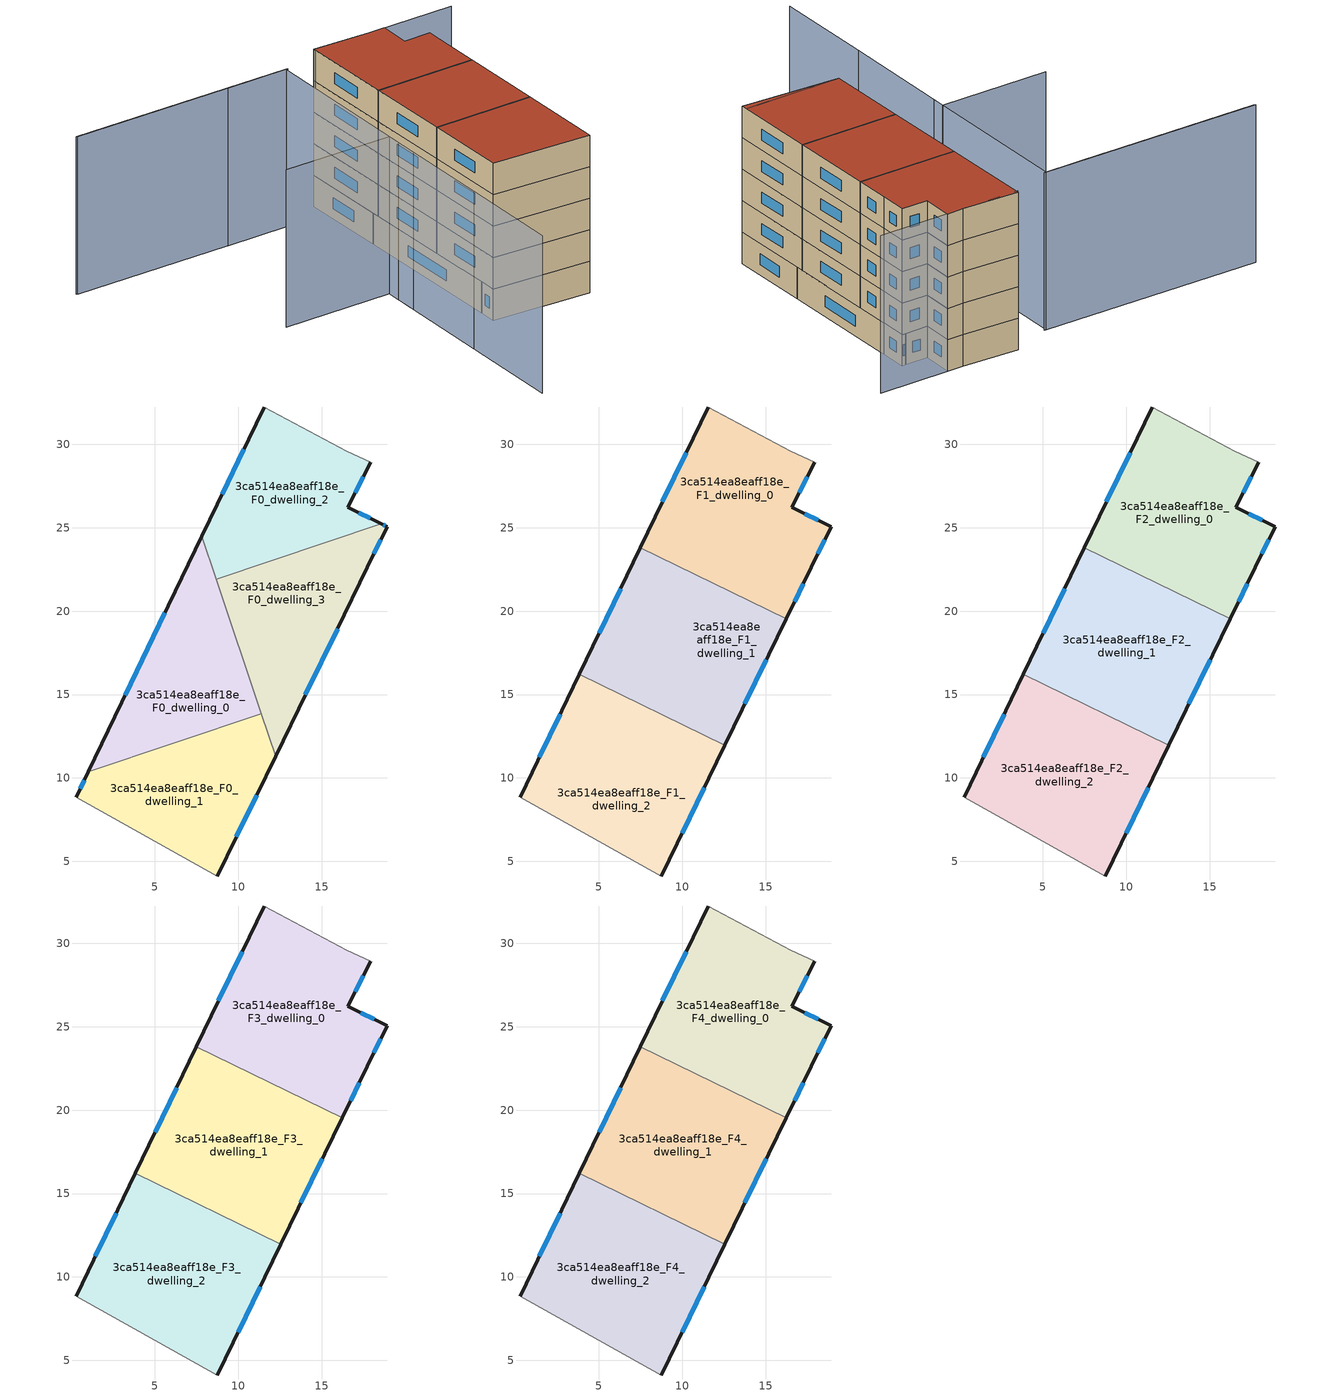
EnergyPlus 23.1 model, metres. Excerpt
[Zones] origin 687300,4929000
3ca514ea8eaff18e_F0_dwelling_0
 floor ground (EU_floor_Construction): 7.82,24.49 11.4,13.85 1.02,10.36 z0
 wall outside (EU_wall_Construction): 7.82,24.49 1.02,10.36 z0:3
 wall to 3ca514ea8eaff18e_F0_dwelling_1 (EU_wall_Construction): 1.02,10.36 11.4,13.85 z0:3
 wall to 3ca514ea8eaff18e_F0_dwelling_3 (EU_wall_Construction): 11.4,13.85 8.68,21.92 z0:3
 wall to 3ca514ea8eaff18e_F0_dwelling_2 (EU_wall_Construction): 8.68,21.92 7.82,24.49 z0:3
 window (EU_Window_Construction): 5.61,19.9 3.23,14.96 z0.98:2.02
 ceiling adiabatic (EU_roof_Construction): 9.81,13.32 3.84,16.22 1.02,10.36 z3
3ca514ea8eaff18e_F0_dwelling_1
 floor ground (EU_floor_Construction): 11.4,13.85 12.25,11.31 8.75,4.12 0.29,8.85 1.02,10.36 z0
 wall outside (EU_wall_Construction): 8.75,4.12 12.25,11.31 / 1.02,10.36 0.29,8.85 z0:3
 wall adiabatic (EU_wall_Construction): 0.29,8.85 8.75,4.12 z0:3
 wall to 3ca514ea8eaff18e_F0_dwelling_3 (EU_wall_Construction): 12.25,11.31 11.4,13.85 z0:3
 window (EU_Window_Construction): 9.89,6.46 11.11,8.97 / 0.78,9.87 0.53,9.34 z0.98:2.02
3ca514ea8eaff18e_F0_dwelling_2
 floor ground (EU_floor_Construction): 17.94,28.94 16.57,26.23 18.58,25.25 8.68,21.92 7.82,24.49 11.55,32.24 16.5,29.58 z0
 wall outside (EU_wall_Construction): 11.55,32.24 7.82,24.49 / 18.58,25.25 16.57,26.23 17.94,28.94 z0:3
 wall to 3ca514ea8eaff18e_F0_dwelling_3 (EU_wall_Construction): 8.68,21.92 18.58,25.25 z0:3
 wall adiabatic (EU_wall_Construction): 17.94,28.94 16.5,29.58 11.55,32.24 z0:3
 window (EU_Window_Construction): 10.34,29.72 9.04,27.01 / 17.02,27.11 17.5,28.06 / 17.93,25.57 17.23,25.91 z0.98:2.02
3ca514ea8eaff18e_F0_dwelling_3
 floor ground (EU_floor_Construction): 18.94,25.07 17.75,22.64 12.25,11.31 8.68,21.92 18.58,25.25 z0
 wall outside (EU_wall_Construction): 12.25,11.31 17.75,22.64 18.94,25.07 18.58,25.25 z0:3
 window (EU_Window_Construction): 18.83,25.13 18.7,25.19 / 18.14,23.43 18.56,24.28 / 14.04,15 15.96,18.96 z0.98:2.02
3ca514ea8eaff18e_F1_dwelling_0
 floor to 3ca514ea8eaff18e_F0_dwelling_2 (EU_floor_Construction): 17.94,28.94 16.57,26.23 18.58,25.25 10.28,22.46 8.16,23.49 7.82,24.49 11.55,32.24 16.5,29.58 z3
 floor to 3ca514ea8eaff18e_F0_dwelling_0 (EU_floor_Construction): 7.82,24.49 8.16,23.49 7.5,23.81 z3
 floor to 3ca514ea8eaff18e_F0_dwelling_3 (EU_floor_Construction): 18.94,25.07 17.75,22.64 16.25,19.56 10.28,22.46 18.58,25.25 z3
 wall outside (EU_wall_Construction): 16.25,19.55 17.75,22.64 18.94,25.07 16.57,26.23 17.94,28.94 / 11.55,32.24 7.5,23.82 z3:6
 wall to 3ca514ea8eaff18e_F1_dwelling_1 (EU_wall_Construction): 7.5,23.82 16.25,19.55 z3:6
 wall adiabatic (EU_wall_Construction): 17.94,28.94 16.5,29.58 11.55,32.24 z3:6
 window (EU_Window_Construction): 18.17,25.45 17.34,25.85 / 18.14,23.43 18.56,24.28 / 16.74,20.56 17.27,21.64 / 10.23,29.5 8.82,26.56 / 17.02,27.11 17.5,28.06 z3.98:5.02
3ca514ea8eaff18e_F1_dwelling_1
 floor to 3ca514ea8eaff18e_F0_dwelling_0 (EU_floor_Construction): 8.16,23.49 11.4,13.85 9.81,13.32 3.84,16.22 7.5,23.81 z3
 floor to 3ca514ea8eaff18e_F0_dwelling_3 (EU_floor_Construction): 16.25,19.56 12.57,11.98 11.92,12.29 8.68,21.92 10.28,22.46 z3
 floor to 3ca514ea8eaff18e_F0_dwelling_2 (EU_floor_Construction): 10.28,22.46 8.68,21.92 8.16,23.49 z3
 floor to 3ca514ea8eaff18e_F0_dwelling_1 (EU_floor_Construction): 11.4,13.85 11.92,12.29 9.81,13.32 z3
 wall outside (EU_wall_Construction): 12.57,11.98 16.25,19.55 / 7.5,23.82 3.84,16.22 z3:6
 wall to 3ca514ea8eaff18e_F1_dwelling_2 (EU_wall_Construction): 3.84,16.22 12.57,11.98 z3:6
 window (EU_Window_Construction): 13.77,14.44 15.05,17.09 / 6.31,21.35 5.03,18.69 z3.98:5.02
3ca514ea8eaff18e_F1_dwelling_2
 floor to 3ca514ea8eaff18e_F0_dwelling_1 (EU_floor_Construction): 11.92,12.29 12.25,11.31 8.75,4.12 0.29,8.85 1.02,10.36 9.81,13.32 z3
 floor to 3ca514ea8eaff18e_F0_dwelling_3 (EU_floor_Construction): 12.57,11.98 12.25,11.31 11.92,12.29 z3
 floor adiabatic (EU_floor_Construction): 9.81,13.32 1.02,10.36 3.84,16.22 z3
 wall outside (EU_wall_Construction): 8.75,4.12 12.57,11.98 / 3.84,16.22 0.29,8.85 z3:6
 wall adiabatic (EU_wall_Construction): 0.29,8.85 8.75,4.12 z3:6
 window (EU_Window_Construction): 9.99,6.68 11.33,9.42 / 2.69,13.83 1.45,11.25 z3.98:5.02
3ca514ea8eaff18e_F2_dwelling_0
 floor to 3ca514ea8eaff18e_F1_dwelling_0 (EU_floor_Construction): 17.94,28.94 16.57,26.23 18.94,25.07 17.75,22.64 16.25,19.55 7.5,23.82 11.55,32.24 16.5,29.58 z6
 wall outside (EU_wall_Construction): 16.25,19.55 17.75,22.64 18.94,25.07 16.57,26.23 17.94,28.94 / 11.55,32.24 7.5,23.82 z6:9
 wall to 3ca514ea8eaff18e_F2_dwelling_1 (EU_wall_Construction): 7.5,23.82 16.25,19.55 z6:9
 wall adiabatic (EU_wall_Construction): 17.94,28.94 16.5,29.58 11.55,32.24 z6:9
 window (EU_Window_Construction): 18.17,25.45 17.34,25.85 / 18.14,23.43 18.56,24.28 / 16.74,20.56 17.27,21.64 / 10.23,29.5 8.82,26.56 / 17.02,27.11 17.5,28.06 z6.98:8.02
3ca514ea8eaff18e_F2_dwelling_1
 floor to 3ca514ea8eaff18e_F1_dwelling_1 (EU_floor_Construction): 16.25,19.55 12.57,11.98 3.84,16.22 7.5,23.82 z6
 wall outside (EU_wall_Construction): 12.57,11.98 16.25,19.55 / 7.5,23.82 3.84,16.22 z6:9
 wall to 3ca514ea8eaff18e_F2_dwelling_2 (EU_wall_Construction): 3.84,16.22 12.57,11.98 z6:9
 window (EU_Window_Construction): 13.77,14.44 15.05,17.09 / 6.31,21.35 5.03,18.69 z6.98:8.02
3ca514ea8eaff18e_F2_dwelling_2
 floor to 3ca514ea8eaff18e_F1_dwelling_2 (EU_floor_Construction): 12.57,11.98 8.75,4.12 0.29,8.85 3.84,16.22 z6
 wall outside (EU_wall_Construction): 8.75,4.12 12.57,11.98 / 3.84,16.22 0.29,8.85 z6:9
 wall adiabatic (EU_wall_Construction): 0.29,8.85 8.75,4.12 z6:9
 window (EU_Window_Construction): 9.99,6.68 11.33,9.42 / 2.69,13.83 1.45,11.25 z6.98:8.02
3ca514ea8eaff18e_F3_dwelling_0
 floor to 3ca514ea8eaff18e_F2_dwelling_0 (EU_floor_Construction): 17.94,28.94 16.57,26.23 18.94,25.07 17.75,22.64 16.25,19.55 7.5,23.82 11.55,32.24 16.5,29.58 z9
 wall outside (EU_wall_Construction): 16.25,19.55 17.75,22.64 18.94,25.07 16.57,26.23 17.94,28.94 / 11.55,32.24 7.5,23.82 z9:12
 wall to 3ca514ea8eaff18e_F3_dwelling_1 (EU_wall_Construction): 7.5,23.82 16.25,19.55 z9:12
 wall adiabatic (EU_wall_Construction): 17.94,28.94 16.5,29.58 11.55,32.24 z9:12
 window (EU_Window_Construction): 18.17,25.45 17.34,25.85 / 18.14,23.43 18.56,24.28 / 16.74,20.56 17.27,21.64 / 10.23,29.5 8.82,26.56 / 17.02,27.11 17.5,28.06 z9.98:11.02
3ca514ea8eaff18e_F3_dwelling_1
 floor to 3ca514ea8eaff18e_F2_dwelling_1 (EU_floor_Construction): 16.25,19.55 12.57,11.98 3.84,16.22 7.5,23.82 z9
 wall outside (EU_wall_Construction): 12.57,11.98 16.25,19.55 / 7.5,23.82 3.84,16.22 z9:12
 wall to 3ca514ea8eaff18e_F3_dwelling_2 (EU_wall_Construction): 3.84,16.22 12.57,11.98 z9:12
 window (EU_Window_Construction): 13.77,14.44 15.05,17.09 / 6.31,21.35 5.03,18.69 z9.98:11.02
3ca514ea8eaff18e_F3_dwelling_2
 floor to 3ca514ea8eaff18e_F2_dwelling_2 (EU_floor_Construction): 12.57,11.98 8.75,4.12 0.29,8.85 3.84,16.22 z9
 wall outside (EU_wall_Construction): 8.75,4.12 12.57,11.98 / 3.84,16.22 0.29,8.85 z9:12
 wall adiabatic (EU_wall_Construction): 0.29,8.85 8.75,4.12 z9:12
 window (EU_Window_Construction): 9.99,6.68 11.33,9.42 / 2.69,13.83 1.45,11.25 z9.98:11.02
3ca514ea8eaff18e_F4_dwelling_0
 floor to 3ca514ea8eaff18e_F3_dwelling_0 (EU_floor_Construction): 17.94,28.94 16.57,26.23 18.94,25.07 17.75,22.64 16.25,19.55 7.5,23.82 11.55,32.24 16.5,29.58 z12
 wall outside (EU_wall_Construction): 16.25,19.55 17.75,22.64 18.94,25.07 16.57,26.23 17.94,28.94 / 11.55,32.24 7.5,23.82 z12:15
 wall to 3ca514ea8eaff18e_F4_dwelling_1 (EU_wall_Construction): 7.5,23.82 16.25,19.55 z12:15
 wall adiabatic (EU_wall_Construction): 17.94,28.94 16.5,29.58 11.55,32.24 z12:15
 window (EU_Window_Construction): 18.17,25.45 17.34,25.85 / 18.14,23.43 18.56,24.28 / 16.74,20.56 17.27,21.64 / 10.23,29.5 8.82,26.56 / 17.02,27.11 17.5,28.06 z12.98:14.02
 roof outside (EU_roof_Construction): 16.25,19.55 17.75,22.64 18.94,25.07 16.57,26.23 17.94,28.94 16.5,29.58 11.55,32.24 7.5,23.82 z15
3ca514ea8eaff18e_F4_dwelling_1
 floor to 3ca514ea8eaff18e_F3_dwelling_1 (EU_floor_Construction): 16.25,19.55 12.57,11.98 3.84,16.22 7.5,23.82 z12
 wall outside (EU_wall_Construction): 12.57,11.98 16.25,19.55 / 7.5,23.82 3.84,16.22 z12:15
 wall to 3ca514ea8eaff18e_F4_dwelling_2 (EU_wall_Construction): 3.84,16.22 12.57,11.98 z12:15
 window (EU_Window_Construction): 13.77,14.44 15.05,17.09 / 6.31,21.35 5.03,18.69 z12.98:14.02
 roof outside (EU_roof_Construction): 12.57,11.98 16.25,19.55 7.5,23.82 3.84,16.22 z15
3ca514ea8eaff18e_F4_dwelling_2
 floor to 3ca514ea8eaff18e_F3_dwelling_2 (EU_floor_Construction): 12.57,11.98 8.75,4.12 0.29,8.85 3.84,16.22 z12
 wall outside (EU_wall_Construction): 8.75,4.12 12.57,11.98 / 3.84,16.22 0.29,8.85 z12:15
 wall adiabatic (EU_wall_Construction): 0.29,8.85 8.75,4.12 z12:15
 window (EU_Window_Construction): 9.99,6.68 11.33,9.42 / 2.69,13.83 1.45,11.25 z12.98:14.02
 roof outside (EU_roof_Construction): 8.75,4.12 12.57,11.98 3.84,16.22 0.29,8.85 z15
shading: 0.29,8.85 9.01,4.66 / -5.06,7.82 -9.49,-1.18 / -9.16,23.68 0.43,18.94 / 0.43,18.94 -5.07,7.81 / -12.29,42.21 7.18,32.58 / 7.18,32.58 -1.12,15.8 / 24.15,25.86 11.34,32.1 / 7.3,32.47 1.73,35.18 / 1.77,35.24 -12.21,42.11 z0:15
[Building]
EU S2 Campaign: North Axis=0; Terrain=City; Solar Distribution=FullExterior
[Site:Location]
Bologna: Latitude=44.5; Longitude=11.25; Time Zone=1; Elevation=37
[SizingPeriod:WeatherFileDays]
AnnualSizingPeriod: Begin Month=1; Begin Day of Month=1; End Month=12; End Day of Month=31; Day of Week for Start Day=Monday; Use Weather File Daylight Saving Period=No; Use Weather File Rain and Snow Indicators=No
[MATERIAL]
EU_InternalMass_Material: Roughness=MediumRough; Thickness=0.1; Conductivity=1; Density=1800; Specific Heat=900; Thermal Absorptance=0.9; Solar Absorptance=0.7; Visible Absorptance=0.7
[MATERIAL:NOMASS] Roughness=MediumRough; Thermal Absorptance=0.9; Solar Absorptance=0.7; Visible Absorptance=0.7
Name | Thermal Resistance
EU_wall_NoMass | 0.905828
EU_roof_NoMass | 0.37593
EU_floor_NoMass | 0.67114
[WINDOWMATERIAL:SIMPLEGLAZINGSYSTEM]
EU_Window_SimpleGlazing: UFactor=4.52486; Solar Heat Gain Coefficient=0.85; Visible Transmittance=0.85
[CONSTRUCTION]
EU_wall_Construction: EU_wall_NoMass
EU_roof_Construction: EU_roof_NoMass
EU_floor_Construction: EU_floor_NoMass
EU_InternalMass_Construction: EU_InternalMass_Material
EU_Window_Construction: EU_Window_SimpleGlazing
[ZONE] Type=1; Multiplier=1; Ceiling Height=autocalculate; Floor Area=autocalculate; Part of Total Floor Area=Yes
Name | Volume
3ca514ea8eaff18e_F0_dwelling_0 | 184.342
3ca514ea8eaff18e_F1_dwelling_0; 3ca514ea8eaff18e_F2_dwelling_0; 3ca514ea8eaff18e_F3_dwelling_0; 3ca514ea8eaff18e_F4_dwelling_0 | 245.793
3ca514ea8eaff18e_F0_dwelling_1 | 184.344
3ca514ea8eaff18e_F1_dwelling_1; 3ca514ea8eaff18e_F2_dwelling_1; 3ca514ea8eaff18e_F3_dwelling_1; 3ca514ea8eaff18e_F4_dwelling_1 | 245.798
3ca514ea8eaff18e_F0_dwelling_2 | 184.353
3ca514ea8eaff18e_F1_dwelling_2; 3ca514ea8eaff18e_F2_dwelling_2; 3ca514ea8eaff18e_F3_dwelling_2; 3ca514ea8eaff18e_F4_dwelling_2 | 245.806
3ca514ea8eaff18e_F0_dwelling_3 | 184.363
[INTERNALMASS] Construction=EU_InternalMass_Construction
Name | Zone or ZoneList | Surface Area
3ca514ea8eaff18e_F0_dwelling_0_EU_InternalMass | 3ca514ea8eaff18e_F0_dwelling_0 | 61.447
3ca514ea8eaff18e_F0_dwelling_1_EU_InternalMass | 3ca514ea8eaff18e_F0_dwelling_1 | 61.4481
3ca514ea8eaff18e_F0_dwelling_2_EU_InternalMass | 3ca514ea8eaff18e_F0_dwelling_2 | 61.4512
3ca514ea8eaff18e_F0_dwelling_3_EU_InternalMass | 3ca514ea8eaff18e_F0_dwelling_3 | 61.4542
3ca514ea8eaff18e_F1_dwelling_0_EU_InternalMass | 3ca514ea8eaff18e_F1_dwelling_0 | 81.9312
3ca514ea8eaff18e_F1_dwelling_1_EU_InternalMass | 3ca514ea8eaff18e_F1_dwelling_1 | 81.9329
3ca514ea8eaff18e_F1_dwelling_2_EU_InternalMass | 3ca514ea8eaff18e_F1_dwelling_2 | 81.9353
3ca514ea8eaff18e_F2_dwelling_0_EU_InternalMass | 3ca514ea8eaff18e_F2_dwelling_0 | 81.9312
3ca514ea8eaff18e_F2_dwelling_1_EU_InternalMass | 3ca514ea8eaff18e_F2_dwelling_1 | 81.9329
3ca514ea8eaff18e_F2_dwelling_2_EU_InternalMass | 3ca514ea8eaff18e_F2_dwelling_2 | 81.9353
3ca514ea8eaff18e_F3_dwelling_0_EU_InternalMass | 3ca514ea8eaff18e_F3_dwelling_0 | 81.9312
3ca514ea8eaff18e_F3_dwelling_1_EU_InternalMass | 3ca514ea8eaff18e_F3_dwelling_1 | 81.9329
3ca514ea8eaff18e_F3_dwelling_2_EU_InternalMass | 3ca514ea8eaff18e_F3_dwelling_2 | 81.9353
3ca514ea8eaff18e_F4_dwelling_0_EU_InternalMass | 3ca514ea8eaff18e_F4_dwelling_0 | 81.9312
3ca514ea8eaff18e_F4_dwelling_1_EU_InternalMass | 3ca514ea8eaff18e_F4_dwelling_1 | 81.9329
3ca514ea8eaff18e_F4_dwelling_2_EU_InternalMass | 3ca514ea8eaff18e_F4_dwelling_2 | 81.9353
[OTHEREQUIPMENT] Fuel Type=Electricity; Design Level Calculation Method=Watts/Area; Power per Zone Floor Area=1; Fraction Latent=0; Fraction Radiant=0; Fraction Lost=0; Carbon Dioxide Generation Rate=0; EndUse Subcategory=EU_Step8_InternalGains
Name | Zone or ZoneList or Space or SpaceList | Schedule
EU_Step8_InternalGain_3ca514ea8eaff18e_F0_dwelling_0_f000 | 3ca514ea8eaff18e_F0_dwelling_0 | EU_Step8_GainSchedule_3ca514ea8eaff18e_F0_dwelling_0_f000
EU_Step8_InternalGain_3ca514ea8eaff18e_F0_dwelling_1_f000 | 3ca514ea8eaff18e_F0_dwelling_1 | EU_Step8_GainSchedule_3ca514ea8eaff18e_F0_dwelling_1_f000
EU_Step8_InternalGain_3ca514ea8eaff18e_F0_dwelling_2_f000 | 3ca514ea8eaff18e_F0_dwelling_2 | EU_Step8_GainSchedule_3ca514ea8eaff18e_F0_dwelling_2_f000
EU_Step8_InternalGain_3ca514ea8eaff18e_F0_dwelling_3_f000 | 3ca514ea8eaff18e_F0_dwelling_3 | EU_Step8_GainSchedule_3ca514ea8eaff18e_F0_dwelling_3_f000
EU_Step8_InternalGain_3ca514ea8eaff18e_F1_dwelling_0_f000 | 3ca514ea8eaff18e_F1_dwelling_0 | EU_Step8_GainSchedule_3ca514ea8eaff18e_F1_dwelling_0_f000
EU_Step8_InternalGain_3ca514ea8eaff18e_F1_dwelling_1_f000 | 3ca514ea8eaff18e_F1_dwelling_1 | EU_Step8_GainSchedule_3ca514ea8eaff18e_F1_dwelling_1_f000
EU_Step8_InternalGain_3ca514ea8eaff18e_F1_dwelling_2_f000 | 3ca514ea8eaff18e_F1_dwelling_2 | EU_Step8_GainSchedule_3ca514ea8eaff18e_F1_dwelling_2_f000
EU_Step8_InternalGain_3ca514ea8eaff18e_F2_dwelling_0_f000 | 3ca514ea8eaff18e_F2_dwelling_0 | EU_Step8_GainSchedule_3ca514ea8eaff18e_F2_dwelling_0_f000
EU_Step8_InternalGain_3ca514ea8eaff18e_F2_dwelling_1_f000 | 3ca514ea8eaff18e_F2_dwelling_1 | EU_Step8_GainSchedule_3ca514ea8eaff18e_F2_dwelling_1_f000
EU_Step8_InternalGain_3ca514ea8eaff18e_F2_dwelling_2_f000 | 3ca514ea8eaff18e_F2_dwelling_2 | EU_Step8_GainSchedule_3ca514ea8eaff18e_F2_dwelling_2_f000
EU_Step8_InternalGain_3ca514ea8eaff18e_F3_dwelling_0_f000 | 3ca514ea8eaff18e_F3_dwelling_0 | EU_Step8_GainSchedule_3ca514ea8eaff18e_F3_dwelling_0_f000
EU_Step8_InternalGain_3ca514ea8eaff18e_F3_dwelling_1_f000 | 3ca514ea8eaff18e_F3_dwelling_1 | EU_Step8_GainSchedule_3ca514ea8eaff18e_F3_dwelling_1_f000
EU_Step8_InternalGain_3ca514ea8eaff18e_F3_dwelling_2_f000 | 3ca514ea8eaff18e_F3_dwelling_2 | EU_Step8_GainSchedule_3ca514ea8eaff18e_F3_dwelling_2_f000
EU_Step8_InternalGain_3ca514ea8eaff18e_F4_dwelling_0_f000 | 3ca514ea8eaff18e_F4_dwelling_0 | EU_Step8_GainSchedule_3ca514ea8eaff18e_F4_dwelling_0_f000
EU_Step8_InternalGain_3ca514ea8eaff18e_F4_dwelling_1_f000 | 3ca514ea8eaff18e_F4_dwelling_1 | EU_Step8_GainSchedule_3ca514ea8eaff18e_F4_dwelling_1_f000
EU_Step8_InternalGain_3ca514ea8eaff18e_F4_dwelling_2_f000 | 3ca514ea8eaff18e_F4_dwelling_2 | EU_Step8_GainSchedule_3ca514ea8eaff18e_F4_dwelling_2_f000
[ZONEVENTILATION:DESIGNFLOWRATE] Schedule=EU_AlwaysOn; Design Flow Rate Calculation Method=AirChanges/Hour; Air Changes per Hour=0.73129; Ventilation Type=Natural; Fan Pressure Rise=0; Fan Total Efficiency=1; Constant Term Coefficient=1; Temperature Term Coefficient=0; Velocity Term Coefficient=0; Velocity Squared Term Coefficient=0; Minimum Indoor Temperature=-100; Maximum Indoor Temperature=100; Delta Temperature=-100; Minimum Outdoor Temperature=-100; Maximum Outdoor Temperature=100; Maximum Wind Speed=40
Name | Zone or ZoneList or Space or SpaceList
EU_ConstantAir_3ca514ea8eaff18e_F0_dwelling_0 | 3ca514ea8eaff18e_F0_dwelling_0
EU_ConstantAir_3ca514ea8eaff18e_F0_dwelling_1 | 3ca514ea8eaff18e_F0_dwelling_1
EU_ConstantAir_3ca514ea8eaff18e_F0_dwelling_2 | 3ca514ea8eaff18e_F0_dwelling_2
EU_ConstantAir_3ca514ea8eaff18e_F0_dwelling_3 | 3ca514ea8eaff18e_F0_dwelling_3
EU_ConstantAir_3ca514ea8eaff18e_F1_dwelling_0 | 3ca514ea8eaff18e_F1_dwelling_0
EU_ConstantAir_3ca514ea8eaff18e_F1_dwelling_1 | 3ca514ea8eaff18e_F1_dwelling_1
EU_ConstantAir_3ca514ea8eaff18e_F1_dwelling_2 | 3ca514ea8eaff18e_F1_dwelling_2
EU_ConstantAir_3ca514ea8eaff18e_F2_dwelling_0 | 3ca514ea8eaff18e_F2_dwelling_0
EU_ConstantAir_3ca514ea8eaff18e_F2_dwelling_1 | 3ca514ea8eaff18e_F2_dwelling_1
EU_ConstantAir_3ca514ea8eaff18e_F2_dwelling_2 | 3ca514ea8eaff18e_F2_dwelling_2
EU_ConstantAir_3ca514ea8eaff18e_F3_dwelling_0 | 3ca514ea8eaff18e_F3_dwelling_0
EU_ConstantAir_3ca514ea8eaff18e_F3_dwelling_1 | 3ca514ea8eaff18e_F3_dwelling_1
EU_ConstantAir_3ca514ea8eaff18e_F3_dwelling_2 | 3ca514ea8eaff18e_F3_dwelling_2
EU_ConstantAir_3ca514ea8eaff18e_F4_dwelling_0 | 3ca514ea8eaff18e_F4_dwelling_0
EU_ConstantAir_3ca514ea8eaff18e_F4_dwelling_1 | 3ca514ea8eaff18e_F4_dwelling_1
EU_ConstantAir_3ca514ea8eaff18e_F4_dwelling_2 | 3ca514ea8eaff18e_F4_dwelling_2
[HVACTEMPLATE:THERMOSTAT] Constant Heating Setpoint=20; Constant Cooling Setpoint=50
EU_HeatOnly_3ca514ea8eaff18e_F0_dwelling_0; EU_HeatOnly_3ca514ea8eaff18e_F0_dwelling_1; EU_HeatOnly_3ca514ea8eaff18e_F0_dwelling_2; EU_HeatOnly_3ca514ea8eaff18e_F0_dwelling_3; EU_HeatOnly_3ca514ea8eaff18e_F1_dwelling_0; EU_HeatOnly_3ca514ea8eaff18e_F1_dwelling_1; EU_HeatOnly_3ca514ea8eaff18e_F1_dwelling_2; EU_HeatOnly_3ca514ea8eaff18e_F2_dwelling_0; EU_HeatOnly_3ca514ea8eaff18e_F2_dwelling_1; EU_HeatOnly_3ca514ea8eaff18e_F2_dwelling_2; EU_HeatOnly_3ca514ea8eaff18e_F3_dwelling_0; EU_HeatOnly_3ca514ea8eaff18e_F3_dwelling_1; EU_HeatOnly_3ca514ea8eaff18e_F3_dwelling_2; EU_HeatOnly_3ca514ea8eaff18e_F4_dwelling_0; EU_HeatOnly_3ca514ea8eaff18e_F4_dwelling_1; EU_HeatOnly_3ca514ea8eaff18e_F4_dwelling_2
[HVACTEMPLATE:ZONE:IDEALLOADSAIRSYSTEM] System Availability Schedule=EU_AlwaysOn; Maximum Heating Supply Air Temperature=50; Minimum Cooling Supply Air Temperature=13; Maximum Heating Supply Air Humidity Ratio=0.0156; Minimum Cooling Supply Air Humidity Ratio=0.0077; Heating Limit=NoLimit; Cooling Limit=NoLimit; Heating Availability Schedule=EU_AlwaysOn; Cooling Availability Schedule=EU_CoolingOff; Dehumidification Control Type=ConstantSensibleHeatRatio; Cooling Sensible Heat Ratio=0.7; Dehumidification Setpoint=60; Humidification Control Type=None; Humidification Setpoint=30; Outdoor Air Method=None; Outdoor Air Flow Rate per Person=0.00944; Outdoor Air Flow Rate per Zone Floor Area=0; Outdoor Air Flow Rate per Zone=0; Demand Controlled Ventilation Type=None; Outdoor Air Economizer Type=NoEconomizer; Heat Recovery Type=None; Sensible Heat Recovery Effectiveness=0.7; Latent Heat Recovery Effectiveness=0.65
Name | Template Thermostat
3ca514ea8eaff18e_F0_dwelling_0 | EU_HeatOnly_3ca514ea8eaff18e_F0_dwelling_0
3ca514ea8eaff18e_F0_dwelling_1 | EU_HeatOnly_3ca514ea8eaff18e_F0_dwelling_1
3ca514ea8eaff18e_F0_dwelling_2 | EU_HeatOnly_3ca514ea8eaff18e_F0_dwelling_2
3ca514ea8eaff18e_F0_dwelling_3 | EU_HeatOnly_3ca514ea8eaff18e_F0_dwelling_3
3ca514ea8eaff18e_F1_dwelling_0 | EU_HeatOnly_3ca514ea8eaff18e_F1_dwelling_0
3ca514ea8eaff18e_F1_dwelling_1 | EU_HeatOnly_3ca514ea8eaff18e_F1_dwelling_1
3ca514ea8eaff18e_F1_dwelling_2 | EU_HeatOnly_3ca514ea8eaff18e_F1_dwelling_2
3ca514ea8eaff18e_F2_dwelling_0 | EU_HeatOnly_3ca514ea8eaff18e_F2_dwelling_0
3ca514ea8eaff18e_F2_dwelling_1 | EU_HeatOnly_3ca514ea8eaff18e_F2_dwelling_1
3ca514ea8eaff18e_F2_dwelling_2 | EU_HeatOnly_3ca514ea8eaff18e_F2_dwelling_2
3ca514ea8eaff18e_F3_dwelling_0 | EU_HeatOnly_3ca514ea8eaff18e_F3_dwelling_0
3ca514ea8eaff18e_F3_dwelling_1 | EU_HeatOnly_3ca514ea8eaff18e_F3_dwelling_1
3ca514ea8eaff18e_F3_dwelling_2 | EU_HeatOnly_3ca514ea8eaff18e_F3_dwelling_2
3ca514ea8eaff18e_F4_dwelling_0 | EU_HeatOnly_3ca514ea8eaff18e_F4_dwelling_0
3ca514ea8eaff18e_F4_dwelling_1 | EU_HeatOnly_3ca514ea8eaff18e_F4_dwelling_1
3ca514ea8eaff18e_F4_dwelling_2 | EU_HeatOnly_3ca514ea8eaff18e_F4_dwelling_2
[SIZING:ZONE] Zone Cooling Design Supply Air Temperature Input Method=SupplyAirTemperature; Zone Cooling Design Supply Air Temperature=13; Zone Heating Design Supply Air Temperature Input Method=SupplyAirTemperature; Zone Heating Design Supply Air Temperature=50; Zone Cooling Design Supply Air Humidity Ratio=0.008; Zone Heating Design Supply Air Humidity Ratio=0.008; Cooling Design Air Flow Method=DesignDay; Cooling Design Air Flow Rate=0; Cooling Minimum Air Flow per Zone Floor Area=0.000762; Cooling Minimum Air Flow=0; Cooling Minimum Air Flow Fraction=0.2; Heating Design Air Flow Method=DesignDay; Heating Design Air Flow Rate=0; Heating Maximum Air Flow per Zone Floor Area=0.002032; Heating Maximum Air Flow=0.141576; Heating Maximum Air Flow Fraction=0.3; Account for Dedicated Outdoor Air System=No; Dedicated Outdoor Air System Control Strategy=NeutralSupplyAir; Dedicated Outdoor Air Low Setpoint Temperature for Design=autosize; Dedicated Outdoor Air High Setpoint Temperature for Design=autosize; Zone Load Sizing Method=Sensible Load Only No Latent Load; Zone Latent Cooling Design Supply Air Humidity Ratio Input Method=HumidityRatioDifference; Zone Cooling Design Supply Air Humidity Ratio Difference=0.005; Zone Latent Heating Design Supply Air Humidity Ratio Input Method=HumidityRatioDifference; Zone Humidification Design Supply Air Humidity Ratio Difference=0.005
3ca514ea8eaff18e_F0_dwelling_0; 3ca514ea8eaff18e_F0_dwelling_1; 3ca514ea8eaff18e_F0_dwelling_2; 3ca514ea8eaff18e_F0_dwelling_3; 3ca514ea8eaff18e_F1_dwelling_0; 3ca514ea8eaff18e_F1_dwelling_1; 3ca514ea8eaff18e_F1_dwelling_2; 3ca514ea8eaff18e_F2_dwelling_0; 3ca514ea8eaff18e_F2_dwelling_1; 3ca514ea8eaff18e_F2_dwelling_2; 3ca514ea8eaff18e_F3_dwelling_0; 3ca514ea8eaff18e_F3_dwelling_1; 3ca514ea8eaff18e_F3_dwelling_2; 3ca514ea8eaff18e_F4_dwelling_0; 3ca514ea8eaff18e_F4_dwelling_1; 3ca514ea8eaff18e_F4_dwelling_2
[SCHEDULE:CONSTANT]
Name | Hourly Value
EU_AlwaysOn | 1
EU_CoolingOff | 0
[SCHEDULE:FILE] Column Number=1; Rows to Skip at Top=0; Number of Hours of Data=8760; Column Separator=Comma; Interpolate to Timestep=No; Minutes per Item=60; Adjust Schedule for Daylight Savings=Yes
Name | File
EU_Step8_GainSchedule_3ca514ea8eaff18e_F0_dwelling_0_f000 | ../../schedules/3ca514ea8eaff18e/3ca514ea8eaff18e_F0_dwelling_0_f000_gain.csv
EU_Step8_GainSchedule_3ca514ea8eaff18e_F0_dwelling_1_f000 | ../../schedules/3ca514ea8eaff18e/3ca514ea8eaff18e_F0_dwelling_1_f000_gain.csv
EU_Step8_GainSchedule_3ca514ea8eaff18e_F0_dwelling_2_f000 | ../../schedules/3ca514ea8eaff18e/3ca514ea8eaff18e_F0_dwelling_2_f000_gain.csv
EU_Step8_GainSchedule_3ca514ea8eaff18e_F0_dwelling_3_f000 | ../../schedules/3ca514ea8eaff18e/3ca514ea8eaff18e_F0_dwelling_3_f000_gain.csv
EU_Step8_GainSchedule_3ca514ea8eaff18e_F1_dwelling_0_f000 | ../../schedules/3ca514ea8eaff18e/3ca514ea8eaff18e_F1_dwelling_0_f000_gain.csv
EU_Step8_GainSchedule_3ca514ea8eaff18e_F1_dwelling_1_f000 | ../../schedules/3ca514ea8eaff18e/3ca514ea8eaff18e_F1_dwelling_1_f000_gain.csv
EU_Step8_GainSchedule_3ca514ea8eaff18e_F1_dwelling_2_f000 | ../../schedules/3ca514ea8eaff18e/3ca514ea8eaff18e_F1_dwelling_2_f000_gain.csv
EU_Step8_GainSchedule_3ca514ea8eaff18e_F2_dwelling_0_f000 | ../../schedules/3ca514ea8eaff18e/3ca514ea8eaff18e_F2_dwelling_0_f000_gain.csv
EU_Step8_GainSchedule_3ca514ea8eaff18e_F2_dwelling_1_f000 | ../../schedules/3ca514ea8eaff18e/3ca514ea8eaff18e_F2_dwelling_1_f000_gain.csv
EU_Step8_GainSchedule_3ca514ea8eaff18e_F2_dwelling_2_f000 | ../../schedules/3ca514ea8eaff18e/3ca514ea8eaff18e_F2_dwelling_2_f000_gain.csv
EU_Step8_GainSchedule_3ca514ea8eaff18e_F3_dwelling_0_f000 | ../../schedules/3ca514ea8eaff18e/3ca514ea8eaff18e_F3_dwelling_0_f000_gain.csv
EU_Step8_GainSchedule_3ca514ea8eaff18e_F3_dwelling_1_f000 | ../../schedules/3ca514ea8eaff18e/3ca514ea8eaff18e_F3_dwelling_1_f000_gain.csv
EU_Step8_GainSchedule_3ca514ea8eaff18e_F3_dwelling_2_f000 | ../../schedules/3ca514ea8eaff18e/3ca514ea8eaff18e_F3_dwelling_2_f000_gain.csv
EU_Step8_GainSchedule_3ca514ea8eaff18e_F4_dwelling_0_f000 | ../../schedules/3ca514ea8eaff18e/3ca514ea8eaff18e_F4_dwelling_0_f000_gain.csv
EU_Step8_GainSchedule_3ca514ea8eaff18e_F4_dwelling_1_f000 | ../../schedules/3ca514ea8eaff18e/3ca514ea8eaff18e_F4_dwelling_1_f000_gain.csv
EU_Step8_GainSchedule_3ca514ea8eaff18e_F4_dwelling_2_f000 | ../../schedules/3ca514ea8eaff18e/3ca514ea8eaff18e_F4_dwelling_2_f000_gain.csv
